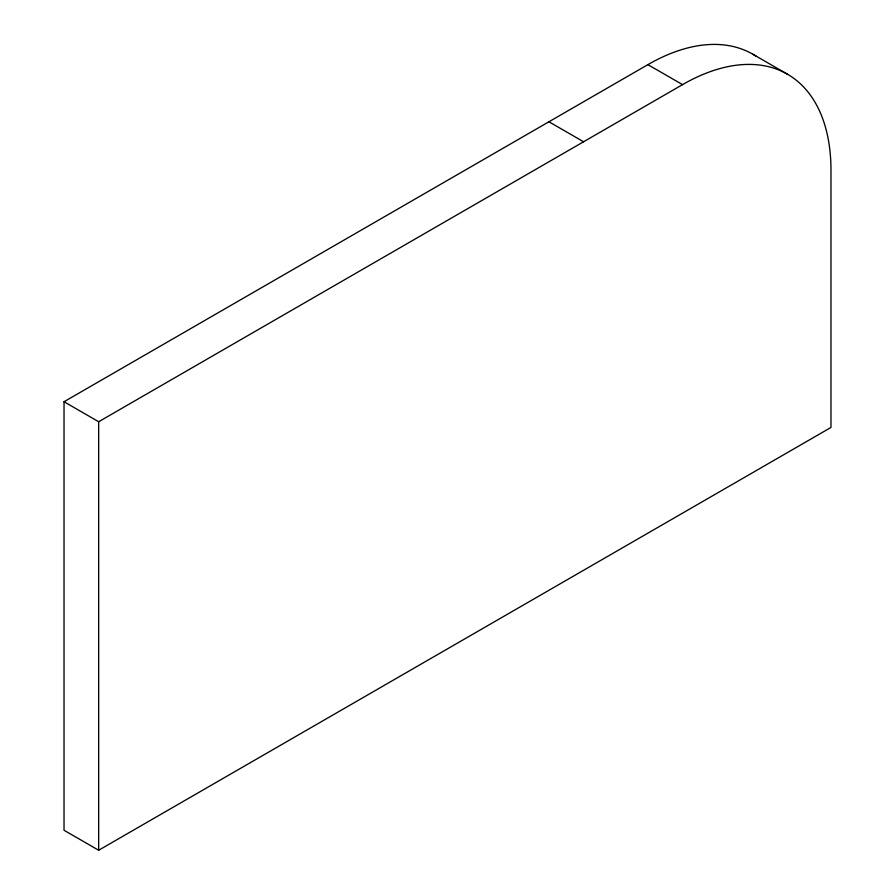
<?xml version="1.0" encoding="UTF-8"?>
<svg xmlns="http://www.w3.org/2000/svg" width="895" height="895" viewBox="0 0 895 895"><rect width="100%" height="100%" fill="white"/><g stroke="black" fill="none" stroke-linecap="round" stroke-linejoin="round"><path stroke-width="1.34" d="M647.902 64.641L682.538 84.633A209.933 121.205 -60 0 1 830.974 170.341L830.974 427.452L98.663 850.25L64.026 830.258L64.026 401.732L647.902 64.641A209.933 121.205 -60 0 1 756.241 56.318M64.026 401.732L98.663 421.735L682.538 84.633M752.863 54.237L787.499 74.24M548.937 121.776L583.574 141.768M98.663 421.735L98.663 850.25"/></g></svg>
